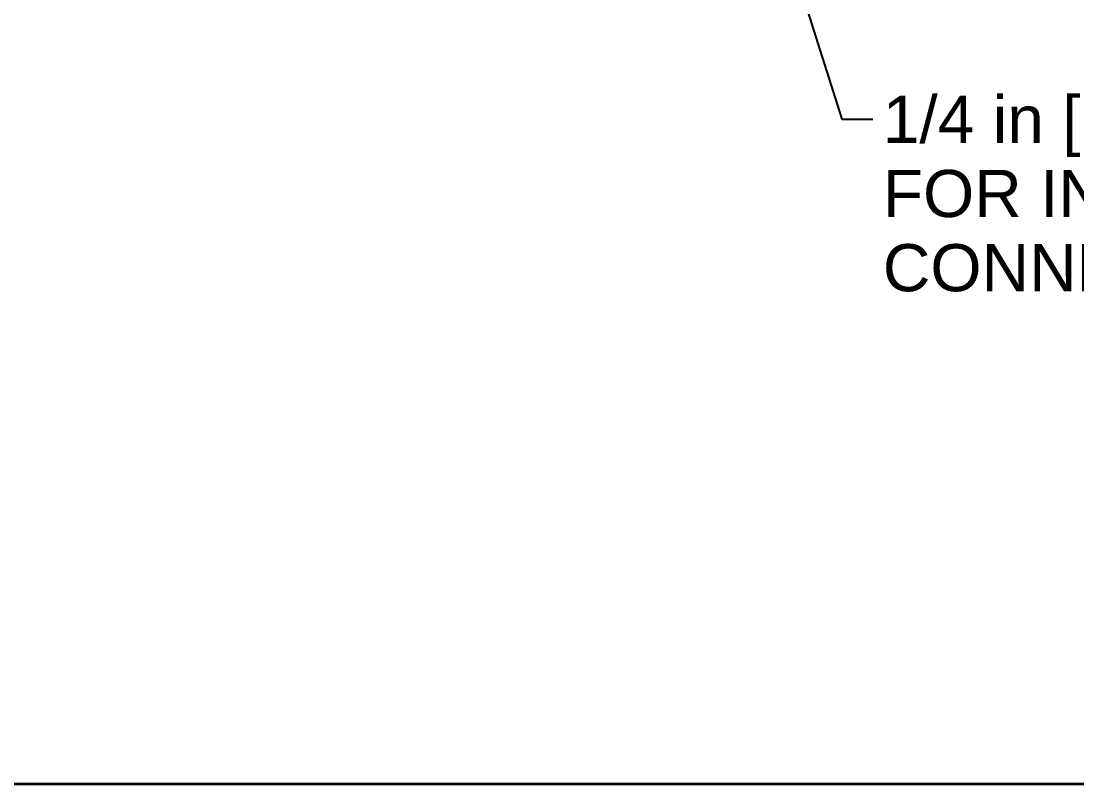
# Model space of a CAD drawing. Header units: inches. Extents: x 19 to 503, y 6 to 322.
# Drawn here: x 104.8 to 155.2, y 7.5 to 43.9 of the extents above; entities that cross this region are included whole.
import ezdxf

# ---------------------------------------------------------------- set-up
doc = ezdxf.new("R2010")
doc.units = ezdxf.units.IN
doc.header["$LTSCALE"] = 15
doc.header["$MEASUREMENT"] = 0
doc.layers.get('0').update_dxf_attribs({"lineweight": 25})
doc.layers.add('Border', color=7, linetype='Continuous', lineweight=35)
doc.layers.add('Symbol (ANSI)', color=7, linetype='Continuous', lineweight=25)
doc.styles.add('MEMCOR Medium', font='arial.ttf')
doc.dimstyles.new('Default (ANSI)$7', dxfattribs={"dimscale": 15, "dimtxt": 0.15, "dimasz": 0.098425, "dimexe": 0.125, "dimexo": 0.0625, "dimgap": 0.031496, "dimtad": 0, "dimtih": 1, "dimtoh": 1, "dimdec": 4, "dimrnd": 1e-08, "dimzin": 3, "dimdsep": 46, "dimlunit": 5, "dimtxsty": 'MEMCOR Medium', "dimcen": 0.09, "dimdle": 0.393701, "dimclrd": 256, "dimclre": 256, "dimclrt": 256, "dimadec": 0, "dimazin": 1, "dimtfac": 0.8, "dimtofl": 0, "dimtmove": 0, "dimatfit": 3, "dimfxl": 1, "dimfrac": 1, "dimtolj": 1, "dimtzin": 4, "dimlwd": -1, "dimlwe": -1, "dimarcsym": 0})

# ---------------------------------------------------------------- blocks, each defined once
blk = doc.blocks.new('Borders 22x34_D')
at = {"layer": 'Border'}
for q in [(33.5, 0.5), (7.8115, 0.5)]:
    blk.add_line((1.25, 0.5), q, dxfattribs=at)

msp = doc.modelspace()

# ---------------------------------------------------------------- block references
at = {"xscale": 15, "yscale": 15, "zscale": 15}
msp.add_blockref('Borders 22x34_D', (0, 0), dxfattribs=at)

# ---------------------------------------------------------------- texts
at = {"layer": 'Symbol (ANSI)', "insert": (145.96195, 40.34303), "char_height": 2.2500001, "width": 54.1543491, "attachment_point": 1, "line_spacing_factor": 0.944221, "style": 'MEMCOR Medium'}
msp.add_mtext('\\fArial|b0|i0;1/4 in [6.35 mm] FPT (FARSIDE) \\P\\fArial|b0|i0;FOR INFLUENT PRESSURE GAUGE \\P\\fArial|b0|i0;CONNECTION (by others)', dxfattribs=at)

# ---------------------------------------------------------------- leaders
at = {"layer": 'Symbol (ANSI)', "annotation_type": 0, "has_hookline": 1, "hookline_direction": 0, "text_width": 52.84124}
msp.add_leader([(135.54862, 65.86429), (144.01313, 39.21803), (145.48951, 39.21803)], dimstyle='Default (ANSI)$7', override={"dimasz": 0.098425, "dimtad": 0, "dimldrblk": 'Dot'}, dxfattribs=at)

doc.saveas('drawing.dxf')
